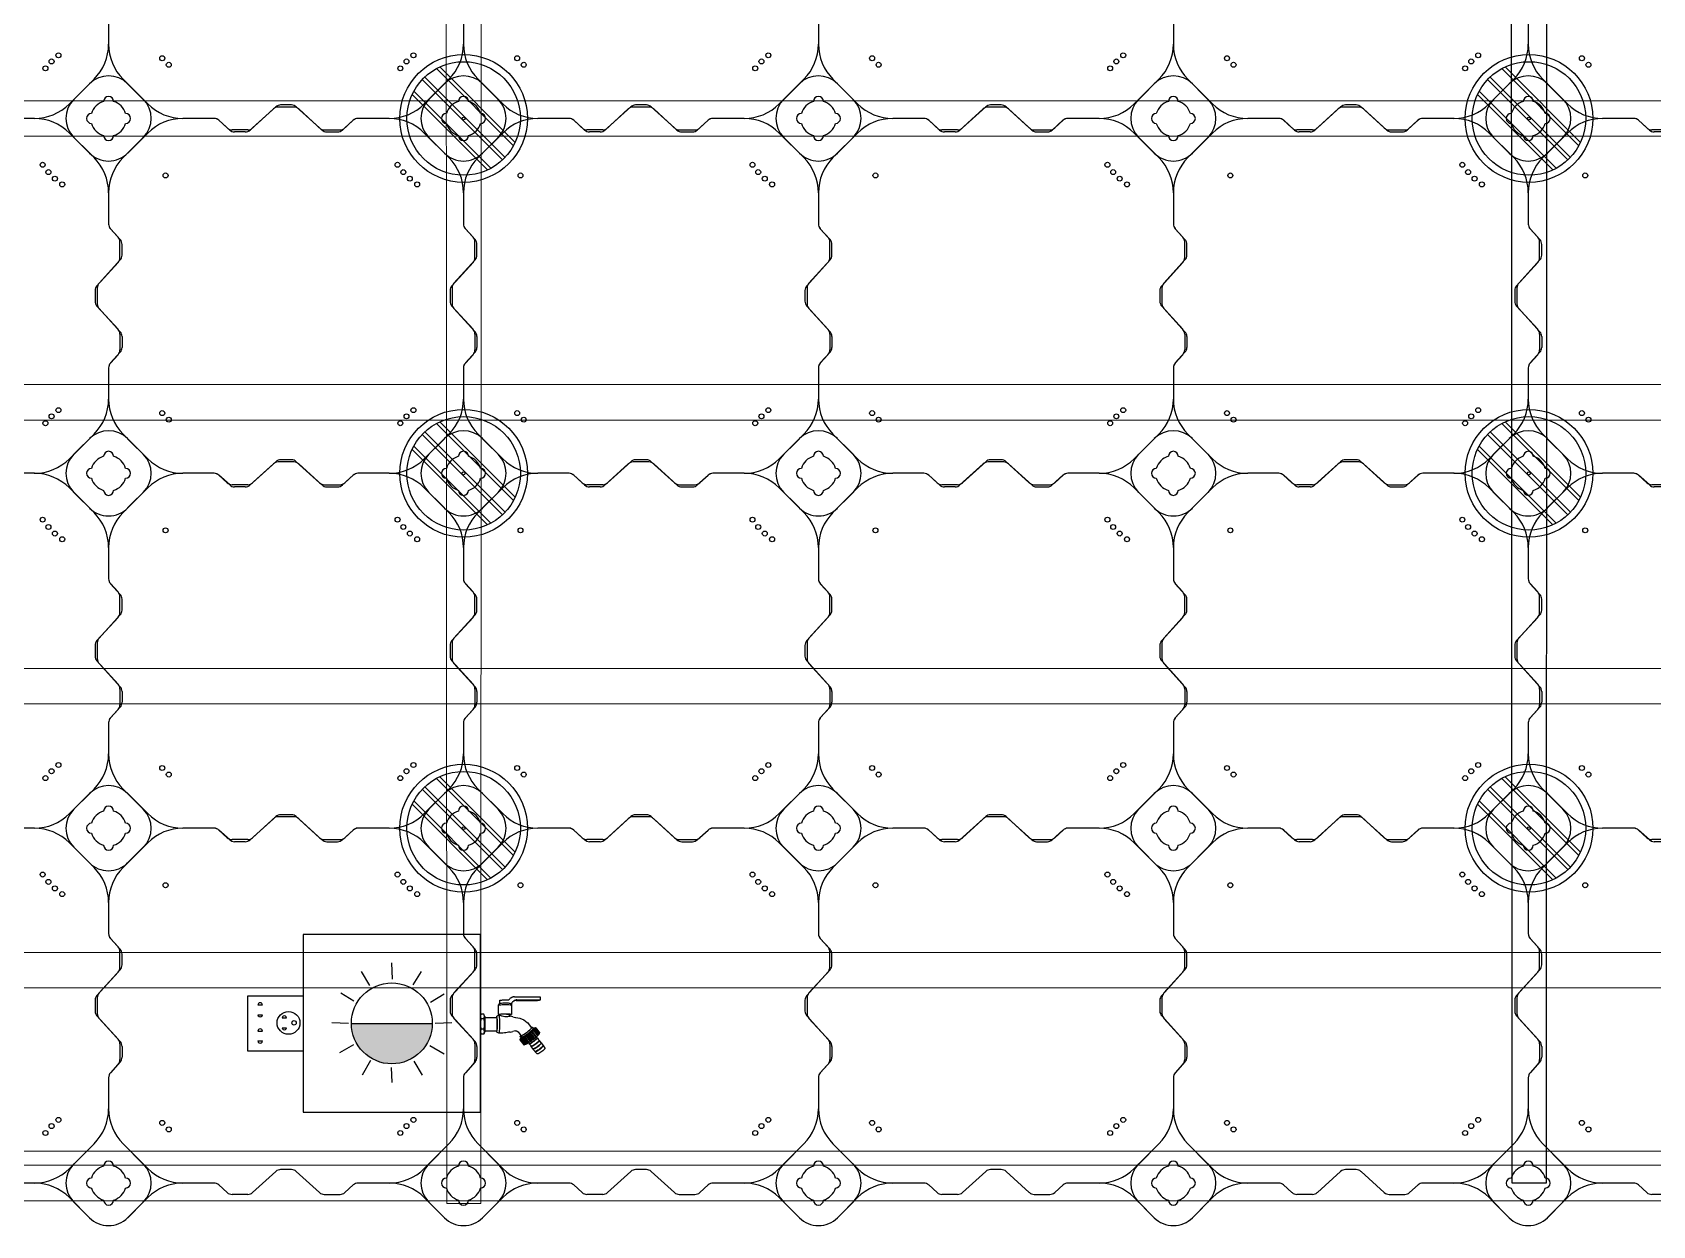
# Model space of a CAD drawing. Header units: millimetres. Extents: x -1612139 to -1282425, y 786067 to 1536390.
# Drawn here: x -1448627 to -1446344, y 979023 to 980704 of the extents above; entities that cross this region are included whole.
import ezdxf

# ---------------------------------------------------------------- set-up
doc = ezdxf.new("R2010")
doc.units = ezdxf.units.MM
doc.header["$LTSCALE"] = 1000
doc.linetypes.add('DOTE', pattern=[2.42, 2, -0.2, 0.02, -0.2])
doc.layers.get('0').update_dxf_attribs({"linetype": 'CONTINUOUS'})
for name, color, linetype in [('W-FLOAT_BOWL浮筒', 253, 'CONTINUOUS'), ('W-STEEL_FRAME钢架', 3, 'CONTINUOUS'), ('W-STEEL_KEEL钢龙骨', 5, 'CONTINUOUS'), ('W-WOOD_FLOOR木地板', 30, 'CONTINUOUS'), ('水电箱', 3, 'CONTINUOUS')]:
    doc.layers.add(name, color=color, linetype=linetype)

# ---------------------------------------------------------------- blocks, each defined once
blk = doc.blocks.new('slt')
for p, q in [((5.19, 2.99), (5.36, 3.21)), ((5.19, 2.99), (5.23, 3.01)), ((5.19, 1.74), (5.19, 2.99)), ((5.23, 3.01), (5.33, 3.02)), ((5.33, 3.02), (5.48, 3.04)), ((5.36, 3.62), (5.37, 3.63)), ((5.36, 3.21), (5.36, 3.62)), ((5.39, 3.23), (5.36, 3.21)), ((5.37, 3.63), (5.41, 3.64)), ((5.39, 3.23), (5.47, 3.24)), ((5.41, 3.64), (5.46, 3.65)), ((5.46, 3.65), (5.54, 3.65)), ((5.47, 3.24), (5.59, 3.26)), ((5.48, 3.04), (5.66, 3.05)), ((5.54, 3.65), (5.62, 3.65)), ((5.59, 3.26), (5.74, 3.27)), ((5.62, 3.65), (5.7, 3.66)), ((5.66, 3.05), (5.88, 3.06)), ((5.7, 3.66), (6.54, 3.66)), ((5.74, 3.27), (5.91, 3.27)), ((5.88, 3.06), (6.11, 3.06)), ((5.91, 3.27), (6.1, 3.28)), ((6.1, 3.28), (6.28, 3.28)), ((6.11, 3.06), (6.34, 3.06)), ((6.28, 3.28), (6.45, 3.27)), ((6.34, 3.06), (6.54, 3.05)), ((6.45, 3.27), (6.59, 3.26)), ((6.59, 3.72), (6.54, 3.66)), ((6.54, 3.66), (6.55, 3.66)), ((6.54, 3.05), (6.71, 3.04)), ((6.59, 3.72), (6.55, 3.66)), ((6.63, 3.78), (6.59, 3.72)), ((6.59, 3.26), (6.69, 3.25)), ((6.69, 3.83), (6.63, 3.78)), ((6.74, 3.88), (6.69, 3.83)), ((6.69, 3.25), (6.69, 3.25)), ((6.69, 3.25), (6.87, 3.02)), ((6.71, 3.04), (6.84, 3.03)), ((6.8, 3.92), (6.74, 3.88)), ((6.93, 4), (6.8, 3.92)), ((6.84, 3.03), (6.87, 3.02)), ((6.87, 3.02), (6.88, 3.02)), ((6.89, 3.1), (6.88, 3.04)), ((6.88, 3.04), (6.9, 3.01)), ((6.88, 3.04), (6.88, 3.02)), ((6.88, 3.02), (6.9, 3.01)), ((6.92, 3.19), (6.89, 3.1)), ((6.9, 3.01), (6.91, 2.99)), ((6.91, 2.99), (6.91, 1.74)), ((6.92, 3.19), (6.95, 3.27)), ((7, 4.02), (6.93, 4)), ((7, 3.34), (6.95, 3.27)), ((7.07, 4.04), (7, 4.02)), ((7.05, 3.41), (7, 3.34)), ((7.06, 3.42), (7.05, 3.41)), ((7.12, 3.48), (7.06, 3.42)), ((7.12, 3.47), (7.06, 3.42)), ((7.14, 4.06), (7.07, 4.04)), ((7.19, 3.53), (7.12, 3.48)), ((7.2, 3.51), (7.12, 3.47)), ((7.29, 4.07), (7.14, 4.06)), ((7.26, 3.58), (7.19, 3.53)), ((7.28, 3.55), (7.2, 3.51)), ((7.34, 3.61), (7.26, 3.58)), ((7.36, 3.58), (7.28, 3.55)), ((7.29, 4.07), (10.44, 4.08)), ((7.43, 3.64), (7.34, 3.61)), ((7.44, 3.59), (7.36, 3.58)), ((7.51, 3.66), (7.43, 3.64)), ((7.53, 3.6), (7.44, 3.59)), ((7.6, 3.66), (7.51, 3.66)), ((7.53, 3.6), (10.32, 3.6)), ((7.6, 3.66), (10.44, 3.67)), ((10.41, 3.61), (10.32, 3.6)), ((10.49, 3.61), (10.41, 3.61)), ((10.44, 4.08), (10.52, 4.08)), ((10.44, 3.67), (10.52, 3.67)), ((10.57, 3.61), (10.49, 3.61)), ((10.52, 4.08), (10.6, 4.08)), ((10.52, 3.67), (10.6, 3.66)), ((10.63, 3.62), (10.57, 3.61)), ((10.6, 4.08), (10.66, 4.07)), ((10.6, 3.66), (10.66, 3.66)), ((10.68, 3.63), (10.63, 3.62)), ((10.66, 4.07), (10.7, 4.07)), ((10.66, 3.66), (10.7, 3.65)), ((10.71, 3.64), (10.68, 3.63)), ((10.7, 4.07), (10.71, 4.06)), ((10.7, 3.65), (10.71, 3.65)), ((10.71, 4.06), (10.71, 3.65)), ((10.71, 3.65), (10.71, 3.64)), ((2.8, 1.5), (2.9, 1.8)), ((2.8, 1.48), (2.8, 1.5)), ((2.8, 1.38), (2.8, 1.48)), ((2.8, 1.33), (2.8, 1.38)), ((2.8, 1.32), (2.8, 1.33)), ((2.8, 1.32), (2.8, 1.32)), ((2.8, 1.32), (2.8, 1.31)), ((2.8, 1.29), (2.8, 1.31)), ((2.8, 1.22), (2.8, 1.29)), ((2.8, 1.22), (2.8, 1.22)), ((2.8, 1.22), (2.8, 1.19)), ((2.8, 1.19), (2.8, 1.19)), ((2.8, 1.19), (2.8, 1.19)), ((2.8, 1.19), (2.8, 1.09)), ((2.8, 1.19), (2.8, 1.19)), ((2.8, 1.08), (2.8, 1.09)), ((2.8, 1.09), (2.8, 1.09)), ((2.8, 1.01), (2.8, 1.08)), ((2.8, 0.91), (2.8, 1.01)), ((2.8, 0.9), (2.8, 0.91)), ((2.8, 0.87), (2.8, 0.9)), ((2.8, 0.75), (2.8, 0.87)), ((2.8, 0.7), (2.8, 0.75)), ((2.8, 0.69), (2.8, 0.7)), ((2.8, 0.62), (2.8, 0.69)), ((2.8, 0.47), (2.8, 0.62)), ((2.8, 0.47), (2.8, 0.47)), ((2.8, 0.47), (2.8, 0.47)), ((2.8, 0.47), (2.8, 0.25)), ((2.8, 0.25), (2.8, 0.24)), ((2.8, 0.24), (2.8, 0.2)), ((2.8, 0.2), (2.8, 0.14)), ((2.8, 0.06), (2.8, 0.14)), ((2.8, 0.03), (2.8, 0.06)), ((2.8, -0.05), (2.8, 0.03)), ((2.84, 1.49), (2.86, 1.63)), ((2.86, 1.34), (2.84, 1.49)), ((2.85, 0.48), (2.86, 0.8)), ((2.86, 0.16), (2.85, 0.48)), ((2.86, 1.63), (2.9, 1.8)), ((2.92, 1.17), (2.86, 1.34)), ((2.86, 0.8), (2.92, 1.17)), ((2.92, -0.21), (2.86, 0.16)), ((3.23, 1.8), (2.9, 1.8)), ((3.25, 1.17), (2.92, 1.17)), ((3.29, 1.63), (3.23, 1.8)), ((3.34, 1.5), (3.23, 1.8)), ((3.25, 1.17), (3.3, 1.34)), ((3.31, 0.8), (3.25, 1.17)), ((3.25, -0.21), (3.31, 0.16)), ((3.31, 1.49), (3.29, 1.63)), ((3.3, 1.34), (3.31, 1.49)), ((3.32, 0.48), (3.31, 0.8)), ((3.31, 0.16), (3.32, 0.48)), ((3.34, 1.5), (3.35, 1.48)), ((3.35, 1.48), (3.35, 1.38)), ((3.35, 1.38), (3.35, 1.33)), ((3.35, 1.33), (4.91, 1.33)), ((3.35, 1.33), (3.36, 1.22)), ((3.36, 1.22), (3.36, 1.01)), ((3.36, 1.01), (3.36, 0.75)), ((3.36, 0.75), (3.36, 0.47)), ((3.36, 0.47), (3.36, 0.2)), ((3.36, 0.2), (3.36, -0.06)), ((4.92, 1.46), (4.91, 1.34)), ((4.91, 1.34), (4.91, 1.33)), ((4.91, 1.33), (4.94, 1.33)), ((4.94, 1.5), (4.92, 1.46)), ((4.94, 1.5), (5.21, 1.68)), ((4.96, 1.48), (4.94, 1.5)), ((4.94, 1.33), (4.95, 1.31)), ((4.95, 1.31), (4.97, 1.23)), ((4.97, 1.38), (4.96, 1.48)), ((4.99, 1.22), (4.97, 1.38)), ((4.97, 1.23), (4.98, 1.09)), ((4.98, 1.09), (4.99, 0.91)), ((4.99, 0.03), (4.98, -0.15)), ((5, 1.01), (4.99, 1.22)), ((4.99, 0.91), (5, 0.7)), ((5, 0.24), (4.99, 0.03)), ((5.01, 0.75), (5, 1.01)), ((5, 0.7), (5, 0.47)), ((5, 0.47), (5, 0.24)), ((5, -0.06), (5.01, 0.2)), ((5.01, 0.47), (5.01, 0.75)), ((5.01, 0.2), (5.01, 0.47)), ((5.23, 1.75), (5.19, 1.74)), ((5.19, 1.74), (5.21, 1.73)), ((5.21, 1.73), (5.27, 1.72)), ((5.21, 1.68), (5.27, 1.67)), ((5.21, 1.68), (5.23, 1.65)), ((5.33, 1.76), (5.23, 1.75)), ((5.23, 1.65), (5.26, 1.54)), ((5.26, 1.54), (5.27, 1.35)), ((5.27, 1.72), (5.27, 1.74)), ((5.27, 1.67), (5.27, 1.72)), ((5.31, 1.66), (5.27, 1.67)), ((5.27, 1.35), (5.29, 1.1)), ((5.29, 1.1), (5.3, 0.8)), ((5.3, 0.15), (5.29, -0.15)), ((5.3, 0.8), (5.3, 0.48)), ((5.3, 0.48), (5.3, 0.15)), ((5.37, 1.64), (5.31, 1.66)), ((5.48, 1.77), (5.33, 1.76)), ((5.39, 1.63), (5.37, 1.64)), ((5.43, 1.61), (5.39, 1.63)), ((5.51, 1.57), (5.43, 1.61)), ((5.66, 1.78), (5.48, 1.77)), ((5.63, 1.53), (5.51, 1.57)), ((5.66, 1.53), (5.63, 1.53)), ((5.88, 1.78), (5.66, 1.78)), ((5.68, 1.52), (5.66, 1.53)), ((5.83, 1.46), (5.68, 1.52)), ((6.02, 1.42), (5.83, 1.46)), ((6.11, 1.78), (5.88, 1.78)), ((6.02, 1.42), (6.02, 1.42)), ((6.19, 1.41), (6.02, 1.42)), ((6.34, 1.78), (6.11, 1.78)), ((6.21, 1.41), (6.19, 1.41)), ((6.35, 1.43), (6.21, 1.41)), ((6.22, 1.77), (6.28, 1.77)), ((6.28, 1.77), (6.44, 1.77)), ((6.54, 1.78), (6.34, 1.78)), ((6.39, 1.45), (6.35, 1.43)), ((6.49, 1.46), (6.39, 1.45)), ((6.44, 1.77), (6.58, 1.77)), ((6.54, 1.48), (6.49, 1.46)), ((6.71, 1.77), (6.54, 1.78)), ((6.56, 1.49), (6.54, 1.48)), ((6.58, 1.49), (6.56, 1.49)), ((6.58, 1.77), (6.64, 1.76)), ((6.6, 1.51), (6.58, 1.49)), ((6.63, 1.51), (6.6, 1.51)), ((6.64, 1.52), (6.63, 1.51)), ((6.64, 1.73), (6.64, 1.76)), ((6.64, 1.76), (6.67, 1.76)), ((6.7, 1.74), (6.64, 1.73)), ((6.64, 1.72), (6.64, 1.73)), ((6.64, 1.72), (6.76, 1.72)), ((6.64, 1.52), (6.64, 1.72)), ((6.64, 1.52), (6.7, 1.51)), ((6.67, 1.76), (6.73, 1.75)), ((6.74, 1.74), (6.7, 1.74)), ((6.89, 1.47), (6.7, 1.51)), ((6.84, 1.76), (6.71, 1.77)), ((6.73, 1.75), (6.74, 1.74)), ((6.76, 1.72), (6.87, 1.73)), ((6.9, 1.75), (6.84, 1.76)), ((6.87, 1.73), (6.91, 1.74)), ((7.07, 1.43), (6.89, 1.47)), ((6.91, 1.74), (6.9, 1.75)), ((7.07, 1.43), (7.25, 1.38)), ((7.25, 1.38), (7.43, 1.33)), ((7.43, 1.33), (7.48, 1.33)), ((7.48, 1.33), (8, 1.26)), ((8, 1.26), (8.53, 1.04)), ((8.53, 1.04), (8.99, 0.68)), ((8.99, 0.68), (9.01, 0.67)), ((9.01, 0.67), (9.51, 0.01)), ((9.54, 0.02), (9.51, 0.01)), ((9.51, 0.01), (9.55, -0.04)), ((9.57, 0.03), (9.54, 0.02)), ((9.63, 0.04), (9.57, 0.03)), ((9.63, 0.04), (9.66, 0.04)), ((9.66, 0.04), (9.69, 0.03)), ((9.69, 0.03), (9.71, 0.02)), ((9.71, 0.02), (9.73, 0)), ((9.73, 0), (9.74, -0.02)), ((2.8, -0.05), (2.8, -0.06)), ((2.8, -0.06), (2.8, -0.09)), ((2.8, -0.15), (2.8, -0.09)), ((2.8, -0.19), (2.8, -0.15)), ((2.8, -0.21), (2.8, -0.19)), ((2.8, -0.21), (2.8, -0.28)), ((2.8, -0.28), (2.8, -0.29)), ((2.8, -0.29), (2.8, -0.38)), ((2.8, -0.45), (2.8, -0.38)), ((2.8, -0.55), (2.8, -0.45)), ((2.8, -0.58), (2.8, -0.55)), ((2.8, -0.58), (2.9, -0.88)), ((2.84, -0.55), (2.86, -0.4)), ((2.86, -0.7), (2.84, -0.55)), ((2.86, -0.4), (2.92, -0.21)), ((2.9, -0.88), (2.86, -0.7)), ((3.23, -0.88), (2.9, -0.88)), ((3.25, -0.21), (2.92, -0.21)), ((3.34, -0.58), (3.23, -0.88)), ((3.23, -0.88), (3.29, -0.7)), ((3.3, -0.4), (3.25, -0.21)), ((3.29, -0.7), (3.31, -0.55)), ((3.31, -0.55), (3.3, -0.4)), ((3.35, -0.55), (3.34, -0.58)), ((3.36, -0.28), (3.35, -0.41)), ((3.35, -0.41), (4.9, -0.41)), ((3.35, -0.41), (3.35, -0.45)), ((3.35, -0.45), (3.35, -0.55)), ((3.36, -0.06), (3.36, -0.28)), ((4.9, -0.41), (4.91, -0.43)), ((4.9, -0.41), (4.94, -0.41)), ((4.91, -0.43), (4.92, -0.54)), ((4.92, -0.54), (4.94, -0.58)), ((4.95, -0.38), (4.94, -0.41)), ((4.94, -0.58), (4.96, -0.55)), ((5.21, -0.75), (4.94, -0.58)), ((4.97, -0.29), (4.95, -0.38)), ((4.96, -0.55), (4.97, -0.45)), ((4.98, -0.15), (4.97, -0.29)), ((4.97, -0.45), (4.99, -0.28)), ((4.99, -0.28), (5, -0.06)), ((5.23, -0.72), (5.21, -0.75)), ((5.4, -0.75), (5.21, -0.75)), ((5.26, -0.6), (5.23, -0.72)), ((5.27, -0.41), (5.26, -0.6)), ((5.29, -0.15), (5.27, -0.41)), ((5.59, -0.74), (5.4, -0.75)), ((5.77, -0.72), (5.59, -0.74)), ((5.96, -0.71), (5.77, -0.72)), ((6.15, -0.68), (5.96, -0.71)), ((6.33, -0.66), (6.15, -0.68)), ((6.52, -0.62), (6.33, -0.66)), ((6.7, -0.59), (6.52, -0.62)), ((6.7, -0.59), (6.89, -0.55)), ((6.89, -0.55), (7.07, -0.51)), ((7.25, -0.46), (7.07, -0.51)), ((7.41, -0.41), (7.25, -0.46)), ((7.41, -0.41), (7.54, -0.43)), ((7.54, -0.43), (7.66, -0.48)), ((7.66, -0.48), (7.76, -0.55)), ((7.76, -0.55), (8.12, -1.03)), ((8.01, -1.54), (8, -1.55)), ((8, -1.55), (8, -1.56)), ((8, -1.56), (8, -1.56)), ((8, -1.56), (8.02, -1.59)), ((8, -1.56), (8, -1.56)), ((8, -1.56), (8.01, -1.56)), ((8.02, -1.53), (8.01, -1.54)), ((8.01, -1.56), (8.03, -1.55)), ((8.01, -1.59), (8.01, -1.6)), ((8.02, -1.59), (8.01, -1.59)), ((8.01, -1.6), (8.01, -1.6)), ((8.01, -1.6), (8.53, -2.27)), ((8.01, -1.6), (8.02, -1.6)), ((8.04, -1.52), (8.02, -1.53)), ((8.04, -1.57), (8.02, -1.58)), ((8.02, -1.58), (8.02, -1.59)), ((8.02, -1.6), (8.03, -1.6)), ((8.03, -1.55), (8.05, -1.54)), ((8.03, -1.6), (8.04, -1.59)), ((8.06, -1.5), (8.04, -1.52)), ((8.05, -1.56), (8.04, -1.57)), ((8.04, -1.59), (8.06, -1.58)), ((8.06, -1.46), (8.05, -1.47)), ((8.05, -1.47), (8.05, -1.48)), ((8.05, -1.48), (8.05, -1.48)), ((8.05, -1.48), (8.06, -1.5)), ((8.05, -1.48), (8.06, -1.48)), ((8.05, -1.54), (8.07, -1.53)), ((8.07, -1.54), (8.05, -1.56)), ((8.06, -1.13), (8.07, -1.1)), ((8.06, -1.16), (8.06, -1.13)), ((8.06, -1.16), (8.06, -1.19)), ((8.07, -1.22), (8.06, -1.19)), ((8.07, -1.45), (8.06, -1.46)), ((8.06, -1.48), (8.07, -1.47)), ((8.08, -1.49), (8.06, -1.5)), ((8.06, -1.5), (8.06, -1.5)), ((8.06, -1.58), (8.08, -1.56)), ((8.07, -1.1), (8.09, -1.08)), ((8.09, -1.25), (8.07, -1.22)), ((8.09, -1.43), (8.07, -1.45)), ((8.07, -1.47), (8.08, -1.47)), ((8.07, -1.53), (8.08, -1.52)), ((8.08, -1.53), (8.07, -1.54)), ((8.08, -1.47), (8.1, -1.45)), ((8.09, -1.48), (8.08, -1.49)), ((8.08, -1.52), (8.08, -1.53)), ((8.08, -1.56), (8.1, -1.55)), ((8.12, -1.03), (8.09, -1.08)), ((8.11, -1.27), (8.09, -1.25)), ((8.11, -1.42), (8.09, -1.43)), ((8.11, -1.45), (8.09, -1.48)), ((8.1, -1.57), (8.09, -1.58)), ((8.09, -1.58), (8.09, -1.59)), ((8.09, -1.59), (8.09, -1.59)), ((8.09, -1.59), (8.1, -1.59)), ((8.09, -1.59), (8.59, -2.24)), ((8.1, -1.45), (8.11, -1.45)), ((8.1, -1.55), (8.11, -1.54)), ((8.12, -1.56), (8.1, -1.57)), ((8.1, -1.59), (8.11, -1.58)), ((8.13, -1.28), (8.11, -1.27)), ((8.13, -1.4), (8.11, -1.42)), ((8.11, -1.54), (8.12, -1.55)), ((8.11, -1.54), (8.14, -1.54)), ((8.11, -1.58), (8.12, -1.58)), ((8.12, -1.03), (8.16, -1.08)), ((8.13, -1.54), (8.12, -1.55)), ((8.12, -1.55), (8.12, -1.56)), ((8.12, -1.58), (8.14, -1.56)), ((8.16, -1.29), (8.13, -1.28)), ((8.15, -1.39), (8.13, -1.4)), ((8.14, -1.54), (8.13, -1.54)), ((8.14, -1.56), (8.16, -1.55)), ((8.16, -1.39), (8.15, -1.39)), ((8.19, -1.29), (8.16, -1.29)), ((8.17, -1.34), (8.16, -1.35)), ((8.16, -1.35), (8.16, -1.35)), ((8.16, -1.36), (8.17, -1.35)), ((8.16, -1.35), (8.16, -1.36)), ((8.16, -1.36), (8.17, -1.37)), ((8.17, -1.37), (8.16, -1.39)), ((8.16, -1.55), (8.18, -1.54)), ((8.19, -1.32), (8.17, -1.34)), ((8.2, -1.34), (8.17, -1.37)), ((8.17, -1.35), (8.18, -1.35)), ((8.18, -1.08), (8.19, -1.07)), ((8.18, -1.35), (8.19, -1.34)), ((8.18, -1.54), (8.2, -1.52)), ((8.19, -1.07), (8.28, -1.03)), ((8.19, -1.29), (8.24, -1.28)), ((8.2, -1.31), (8.19, -1.32)), ((8.19, -1.34), (8.2, -1.34)), ((8.22, -1.3), (8.2, -1.31)), ((8.2, -1.52), (8.21, -1.51)), ((8.21, -1.51), (8.27, -1.49)), ((8.21, -1.51), (8.73, -2.19)), ((8.24, -1.28), (8.22, -1.3)), ((8.24, -1.51), (8.23, -1.52)), ((8.23, -1.52), (8.23, -1.53)), ((8.23, -1.53), (8.24, -1.53)), ((8.23, -1.53), (8.23, -1.53)), ((8.23, -1.53), (8.74, -2.19)), ((8.27, -1.28), (8.24, -1.28)), ((8.24, -1.28), (8.24, -1.28)), ((8.26, -1.5), (8.24, -1.51)), ((8.24, -1.53), (8.25, -1.52)), ((8.25, -1.52), (8.26, -1.51)), ((8.27, -1.49), (8.26, -1.5)), ((8.26, -1.51), (8.28, -1.5)), ((8.27, -1.28), (8.3, -1.26)), ((8.28, -1.03), (8.41, -0.96)), ((8.28, -1.5), (8.3, -1.49)), ((8.3, -1.26), (8.37, -1.23)), ((8.3, -1.26), (8.36, -1.34)), ((8.3, -1.49), (8.32, -1.47)), ((8.32, -1.47), (8.34, -1.46)), ((8.34, -1.46), (8.36, -1.44)), ((8.42, -1.33), (8.36, -1.34)), ((8.36, -1.44), (8.37, -1.44)), ((8.37, -1.23), (8.52, -1.15)), ((8.37, -1.44), (8.44, -1.4)), ((8.37, -1.44), (8.89, -2.12)), ((8.41, -0.96), (8.57, -0.86)), ((8.52, -1.28), (8.42, -1.33)), ((8.44, -1.4), (8.43, -1.41)), ((8.43, -1.41), (8.43, -1.42)), ((8.43, -1.42), (8.44, -1.41)), ((8.43, -1.42), (8.43, -1.42)), ((8.43, -1.42), (8.43, -1.42)), ((8.43, -1.42), (8.94, -2.09)), ((8.45, -1.39), (8.44, -1.4)), ((8.44, -1.41), (8.46, -1.4)), ((8.46, -1.4), (8.48, -1.39)), ((8.48, -1.39), (8.5, -1.38)), ((8.5, -1.38), (8.52, -1.36)), ((8.52, -1.15), (8.69, -1.04)), ((8.66, -1.2), (8.52, -1.28)), ((8.52, -1.36), (8.54, -1.35)), ((8.54, -1.35), (8.56, -1.33)), ((8.56, -1.33), (8.57, -1.32)), ((8.57, -0.86), (8.76, -0.73)), ((8.57, -1.31), (8.66, -1.26)), ((8.57, -1.31), (9.1, -2)), ((8.57, -1.32), (8.57, -1.31)), ((8.83, -1.09), (8.66, -1.2)), ((8.67, -1.25), (8.66, -1.26)), ((8.66, -1.26), (8.66, -1.27)), ((8.66, -1.27), (8.67, -1.27)), ((8.66, -1.27), (8.66, -1.27)), ((8.66, -1.27), (9.19, -1.95)), ((8.67, -1.27), (8.68, -1.26)), ((8.68, -1.26), (8.7, -1.25)), ((8.7, -1.03), (8.69, -1.04)), ((8.7, -1.03), (8.9, -0.9)), ((8.7, -1.25), (8.72, -1.24)), ((8.72, -1.24), (8.74, -1.23)), ((8.74, -1.23), (8.76, -1.21)), ((8.76, -0.73), (8.96, -0.58)), ((8.76, -1.21), (8.78, -1.2)), ((8.78, -1.2), (8.79, -1.18)), ((8.79, -1.18), (8.81, -1.17)), ((8.81, -1.17), (8.82, -1.16)), ((8.82, -1.16), (8.92, -1.09)), ((8.82, -1.16), (8.82, -1.16)), ((8.82, -1.16), (9.35, -1.85)), ((9.01, -0.97), (8.83, -1.09)), ((8.85, -2.16), (8.87, -2.14)), ((8.87, -2.14), (8.88, -2.13)), ((8.88, -2.13), (8.89, -2.12)), ((8.89, -2.12), (8.94, -2.09)), ((8.9, -0.9), (9.1, -0.76)), ((8.92, -1.08), (8.92, -1.09)), ((8.92, -1.09), (8.93, -1.09)), ((8.92, -1.09), (8.92, -1.09)), ((8.92, -1.09), (9.45, -1.78)), ((8.93, -1.09), (8.94, -1.08)), ((8.94, -1.08), (8.96, -1.08)), ((8.94, -2.09), (8.95, -2.11)), ((8.95, -2.11), (8.96, -2.11)), ((8.96, -0.58), (9.15, -0.43)), ((8.96, -1.08), (8.98, -1.06)), ((8.96, -2.11), (8.97, -2.1)), ((8.97, -2.1), (8.99, -2.09)), ((8.98, -1.06), (9, -1.05)), ((8.99, -2.09), (9.01, -2.08)), ((9, -1.05), (9.02, -1.03)), ((9.2, -0.83), (9.01, -0.97)), ((9.01, -2.08), (9.03, -2.07)), ((9.02, -1.03), (9.04, -1.02)), ((9.03, -2.07), (9.05, -2.05)), ((9.04, -1.02), (9.05, -1)), ((9.05, -1), (9.07, -0.99)), ((9.05, -2.05), (9.07, -2.04)), ((9.07, -0.99), (9.08, -0.98)), ((9.07, -2.04), (9.09, -2.02)), ((9.08, -0.97), (9.19, -0.9)), ((9.08, -0.98), (9.08, -0.97)), ((9.08, -0.97), (9.61, -1.67)), ((9.09, -2.02), (9.1, -2.01)), ((9.1, -0.76), (9.29, -0.61)), ((9.1, -2), (9.12, -1.99)), ((9.1, -2.01), (9.1, -2)), ((9.12, -1.99), (9.19, -1.95)), ((9.23, -2.1), (9.12, -1.99)), ((9.15, -0.43), (9.32, -0.29)), ((9.19, -0.9), (9.19, -0.89)), ((9.19, -0.89), (9.21, -0.89)), ((9.19, -0.9), (9.72, -1.59)), ((9.19, -1.95), (9.19, -1.96)), ((9.19, -1.96), (9.2, -1.96)), ((9.31, -0.74), (9.2, -0.83)), ((9.2, -1.96), (9.21, -1.95)), ((9.21, -0.89), (9.22, -0.88)), ((9.21, -1.95), (9.23, -1.95)), ((9.23, -2.1), (9.21, -2.13)), ((9.21, -2.13), (9.22, -2.16)), ((9.22, -0.88), (9.24, -0.87)), ((9.23, -1.95), (9.25, -1.93)), ((9.26, -2.13), (9.23, -2.1)), ((9.24, -0.87), (9.26, -0.85)), ((9.25, -1.93), (9.27, -1.92)), ((9.26, -0.85), (9.28, -0.84)), ((9.3, -2.13), (9.26, -2.13)), ((9.26, -2.16), (9.34, -2.13)), ((9.27, -1.92), (9.29, -1.91)), ((9.28, -0.84), (9.3, -0.82)), ((9.29, -0.61), (9.3, -0.6)), ((9.29, -1.91), (9.31, -1.89)), ((9.3, -0.6), (9.47, -0.45)), ((9.3, -0.82), (9.32, -0.81)), ((9.37, -2.1), (9.3, -2.13)), ((9.38, -0.69), (9.31, -0.74)), ((9.31, -1.89), (9.32, -1.87)), ((9.32, -0.29), (9.44, -0.18)), ((9.32, -0.81), (9.33, -0.79)), ((9.32, -1.87), (9.34, -1.86)), ((9.33, -0.79), (9.34, -0.78)), ((9.34, -0.77), (9.44, -0.7)), ((9.34, -0.77), (9.34, -0.78)), ((9.34, -0.78), (9.34, -0.77)), ((9.34, -0.78), (9.34, -0.78)), ((9.34, -0.78), (9.87, -1.47)), ((9.34, -1.86), (9.35, -1.85)), ((9.34, -2.13), (9.45, -2.07)), ((9.35, -1.85), (9.45, -1.78)), ((9.35, -1.85), (9.35, -1.85)), ((9.47, -2.05), (9.37, -2.1)), ((9.53, -0.56), (9.38, -0.69)), ((9.44, -0.18), (9.53, -0.09)), ((9.44, -0.7), (9.45, -0.69)), ((9.44, -0.7), (9.44, -0.7)), ((9.97, -1.39), (9.44, -0.7)), ((9.45, -0.69), (9.47, -0.68)), ((9.45, -1.78), (9.46, -1.78)), ((9.45, -1.78), (9.45, -1.78)), ((9.45, -2.07), (9.58, -1.99)), ((9.46, -1.78), (9.47, -1.78)), ((9.47, -0.45), (9.61, -0.33)), ((9.47, -0.68), (9.49, -0.67)), ((9.47, -1.78), (9.49, -1.77)), ((9.6, -1.98), (9.47, -2.05)), ((9.49, -0.67), (9.51, -0.65)), ((9.49, -1.77), (9.51, -1.76)), ((9.51, -0.65), (9.53, -0.64)), ((9.51, -1.76), (9.53, -1.74)), ((9.53, -0.09), (9.55, -0.05)), ((9.65, -0.44), (9.53, -0.56)), ((9.53, -0.64), (9.55, -0.62)), ((9.53, -1.74), (9.55, -1.73)), ((9.55, -0.05), (9.56, -0.04)), ((9.55, -0.62), (9.57, -0.61)), ((9.55, -1.73), (9.57, -1.71)), ((9.56, -0.04), (9.57, -0.03)), ((9.57, -0.61), (9.58, -0.6)), ((9.57, -1.71), (9.59, -1.7)), ((9.58, -0.58), (9.66, -0.51)), ((9.59, -0.58), (9.58, -0.58)), ((9.58, -0.58), (9.58, -0.58)), ((9.58, -0.6), (9.59, -0.59)), ((9.58, -1.99), (9.73, -1.9)), ((9.59, -0.58), (9.59, -0.58)), ((9.59, -0.59), (9.59, -0.58)), ((9.59, -0.58), (10.12, -1.26)), ((9.59, -1.7), (9.6, -1.68)), ((9.6, -1.68), (9.61, -1.67)), ((9.73, -1.89), (9.6, -1.98)), ((9.61, -0.33), (9.7, -0.23)), ((9.61, -1.67), (9.72, -1.59)), ((9.61, -1.67), (9.61, -1.67)), ((9.72, -0.36), (9.65, -0.44)), ((9.66, -0.51), (9.67, -0.5)), ((10.19, -1.2), (9.66, -0.51)), ((9.67, -0.5), (9.69, -0.5)), ((9.69, -0.5), (9.7, -0.48)), ((9.7, -0.23), (9.73, -0.18)), ((9.7, -0.23), (9.75, -0.3)), ((9.7, -0.23), (9.7, -0.23)), ((9.7, -0.48), (9.73, -0.47)), ((9.75, -0.3), (9.72, -0.36)), ((9.72, -1.59), (9.73, -1.59)), ((9.73, -0.18), (9.76, -0.14)), ((9.74, -0.17), (9.73, -0.18)), ((9.73, -0.47), (9.75, -0.45)), ((9.73, -1.59), (9.74, -1.58)), ((9.73, -1.9), (9.88, -1.79)), ((9.87, -1.79), (9.73, -1.89)), ((9.76, -0.05), (9.74, -0.02)), ((9.76, -0.15), (9.74, -0.17)), ((9.74, -1.58), (9.75, -1.57)), ((9.75, -0.45), (9.77, -0.44)), ((9.75, -1.57), (9.77, -1.56)), ((9.76, -0.08), (9.76, -0.05)), ((9.76, -0.11), (9.76, -0.08)), ((9.76, -0.14), (9.76, -0.11)), ((9.78, -0.14), (9.76, -0.15)), ((9.77, -0.44), (9.78, -0.42)), ((9.77, -1.56), (9.79, -1.55)), ((9.8, -0.13), (9.78, -0.14)), ((9.79, -0.4), (9.78, -0.4)), ((9.78, -0.42), (9.8, -0.41)), ((9.79, -0.4), (9.84, -0.34)), ((9.8, -0.39), (9.79, -0.4)), ((9.79, -1.55), (9.82, -1.53)), ((9.81, -0.12), (9.8, -0.13)), ((9.85, -0.13), (9.8, -0.15)), ((9.8, -0.15), (9.81, -0.14)), ((9.8, -0.4), (9.81, -0.39)), ((9.81, -0.39), (9.8, -0.39)), ((9.8, -0.41), (9.8, -0.4)), ((9.83, -0.11), (9.81, -0.12)), ((9.81, -0.14), (9.82, -0.13)), ((9.81, -0.39), (9.81, -0.39)), ((9.81, -0.39), (10.33, -1.07)), ((9.82, -0.13), (9.83, -0.12)), ((9.82, -1.53), (9.84, -1.52)), ((9.83, -0.11), (9.83, -0.11)), ((9.83, -0.12), (9.84, -0.11)), ((9.84, -0.11), (9.83, -0.11)), ((9.84, -0.11), (9.85, -0.13)), ((10.37, -1.03), (9.84, -0.34)), ((9.84, -0.34), (9.85, -0.34)), ((9.84, -1.52), (9.85, -1.5)), ((9.86, -0.12), (9.85, -0.13)), ((9.85, -0.34), (9.87, -0.32)), ((9.85, -1.5), (9.87, -1.49)), ((9.87, -0.11), (9.86, -0.12)), ((9.89, -0.1), (9.87, -0.11)), ((9.87, -0.32), (9.89, -0.31)), ((9.87, -1.47), (9.97, -1.39)), ((9.87, -1.48), (9.88, -1.47)), ((9.87, -1.47), (9.88, -1.47)), ((9.87, -1.49), (9.87, -1.48)), ((10, -1.68), (9.87, -1.79)), ((9.88, -1.79), (10.02, -1.68)), ((9.91, -0.08), (9.89, -0.1)), ((9.89, -0.31), (9.91, -0.29)), ((9.93, -0.07), (9.91, -0.08)), ((9.91, -0.29), (9.93, -0.28)), ((9.92, -0.26), (9.97, -0.21)), ((9.93, -0.25), (9.92, -0.26)), ((9.95, -0.06), (9.93, -0.07)), ((9.95, -0.24), (9.93, -0.25)), ((9.93, -0.28), (9.95, -0.26)), ((9.94, -0.09), (9.95, -0.08)), ((9.98, -0.08), (9.94, -0.09)), ((9.97, -0.05), (9.95, -0.06)), ((9.95, -0.08), (9.96, -0.07)), ((9.96, -0.24), (9.95, -0.24)), ((9.95, -0.26), (9.96, -0.25)), ((9.96, -0.07), (9.98, -0.06)), ((9.97, -0.23), (9.96, -0.24)), ((9.96, -0.25), (9.97, -0.24)), ((9.98, -0.04), (9.97, -0.05)), ((9.97, -0.21), (9.98, -0.2)), ((10.49, -0.89), (9.97, -0.21)), ((9.97, -0.24), (9.97, -0.23)), ((9.97, -0.24), (9.97, -0.24)), ((9.97, -0.24), (10.48, -0.9)), ((9.97, -1.39), (9.99, -1.38)), ((9.97, -1.39), (9.97, -1.39)), ((9.98, -0.05), (9.99, -0.04)), ((9.99, -0.04), (9.98, -0.04)), ((9.98, -0.06), (9.98, -0.05)), ((9.99, -0.07), (9.98, -0.08)), ((9.98, -0.2), (10, -0.19)), ((9.99, -0.04), (10, -0.06)), ((9.99, -0.04), (9.99, -0.04)), ((10, -0.06), (9.99, -0.07)), ((9.99, -1.38), (10, -1.38)), ((9.99, -2.24), (10.14, -2.13)), ((10.13, -2.13), (9.99, -2.23)), ((10.01, -0.06), (10, -0.06)), ((10, -0.19), (10.02, -0.17)), ((10, -1.38), (10.02, -1.36)), ((10.11, -1.59), (10, -1.68)), ((10.03, -0.04), (10.01, -0.06)), ((10.01, -0.08), (10.02, -0.07)), ((10.03, -0.09), (10.01, -0.08)), ((10.01, -0.15), (10.02, -0.12)), ((10.02, -0.14), (10.01, -0.15)), ((10.02, -0.07), (10.04, -0.06)), ((10.02, -0.12), (10.03, -0.11)), ((10.03, -0.13), (10.02, -0.12)), ((10.03, -0.13), (10.02, -0.14)), ((10.02, -0.17), (10.04, -0.16)), ((10.02, -1.36), (10.04, -1.35)), ((10.02, -1.68), (10.14, -1.57)), ((10.04, -0.03), (10.03, -0.04)), ((10.04, -0.08), (10.03, -0.09)), ((10.03, -0.11), (10.05, -0.1)), ((10.04, -0.13), (10.03, -0.13)), ((10.06, -0.02), (10.04, -0.03)), ((10.04, -0.06), (10.06, -0.04)), ((10.06, -0.07), (10.04, -0.08)), ((10.05, -0.12), (10.04, -0.13)), ((10.04, -0.16), (10.05, -0.14)), ((10.04, -1.35), (10.06, -1.33)), ((10.05, -0.1), (10.07, -0.08)), ((10.07, -0.12), (10.05, -0.12)), ((10.05, -0.14), (10.07, -0.13)), ((10.07, -0.02), (10.06, -0.02)), ((10.06, -0.04), (10.07, -0.03)), ((10.08, -0.06), (10.06, -0.07)), ((10.06, -1.33), (10.08, -1.32)), ((10.08, -0.01), (10.07, -0.02)), ((10.07, -0.03), (10.08, -0.02)), ((10.07, -0.08), (10.09, -0.07)), ((10.08, -0.12), (10.07, -0.11)), ((10.07, -0.11), (10.07, -0.12)), ((10.07, -0.13), (10.07, -0.12)), ((10.07, -0.12), (10.08, -0.12)), ((10.08, -0.02), (10.08, -0.01)), ((10.08, -0.02), (10.1, -0.04)), ((10.08, -0.02), (10.08, -0.02)), ((10.09, -0.05), (10.08, -0.06)), ((10.08, -0.12), (10.58, -0.77)), ((10.08, -1.32), (10.1, -1.3)), ((10.1, -0.04), (10.09, -0.05)), ((10.09, -0.07), (10.1, -0.06)), ((10.11, -0.04), (10.1, -0.04)), ((10.1, -0.06), (10.11, -0.05)), ((10.1, -1.3), (10.11, -1.29)), ((10.11, -0.04), (10.63, -0.72)), ((10.11, -0.04), (10.11, -0.04)), ((10.11, -0.05), (10.11, -0.04)), ((10.11, -1.29), (10.12, -1.28)), ((10.2, -1.5), (10.11, -1.59)), ((10.12, -1.26), (10.18, -1.21)), ((10.12, -1.26), (10.13, -1.27)), ((10.12, -1.28), (10.13, -1.27)), ((10.26, -2.03), (10.13, -2.13)), ((10.14, -1.57), (10.23, -1.48)), ((10.14, -2.13), (10.28, -2.02)), ((10.18, -1.21), (10.19, -1.2)), ((10.18, -1.21), (10.26, -1.33)), ((10.19, -1.2), (10.2, -1.2)), ((10.2, -1.2), (10.22, -1.19)), ((10.26, -1.43), (10.2, -1.5)), ((10.22, -1.19), (10.24, -1.18)), ((10.23, -1.48), (10.3, -1.4)), ((10.24, -1.18), (10.26, -1.16)), ((10.26, -1.16), (10.28, -1.15)), ((10.31, -1.33), (10.26, -1.33)), ((10.26, -1.33), (10.26, -1.33)), ((10.26, -1.33), (10.28, -1.38)), ((10.28, -1.38), (10.26, -1.43)), ((10.37, -1.93), (10.26, -2.03)), ((10.28, -1.15), (10.3, -1.13)), ((10.28, -2.02), (10.4, -1.92)), ((10.3, -1.13), (10.31, -1.12)), ((10.3, -1.4), (10.32, -1.35)), ((10.31, -1.12), (10.33, -1.1)), ((10.32, -1.35), (10.31, -1.33)), ((10.32, -1.35), (10.51, -1.67)), ((10.33, -1.07), (10.37, -1.03)), ((10.33, -1.07), (10.34, -1.09)), ((10.33, -1.1), (10.34, -1.09)), ((10.34, -1.09), (10.34, -1.09)), ((10.37, -1.03), (10.38, -1.02)), ((10.46, -1.84), (10.37, -1.93)), ((10.38, -1.02), (10.4, -1.01)), ((10.4, -1.01), (10.42, -1)), ((10.4, -1.92), (10.5, -1.82)), ((10.42, -1), (10.44, -0.98)), ((10.44, -0.98), (10.46, -0.97)), ((10.46, -0.97), (10.48, -0.95)), ((10.52, -1.77), (10.46, -1.84)), ((10.48, -0.9), (10.49, -0.89)), ((10.48, -0.9), (10.5, -0.92)), ((10.48, -0.95), (10.49, -0.94)), ((10.49, -0.89), (10.5, -0.89)), ((10.49, -0.94), (10.5, -0.93)), ((10.5, -0.89), (10.52, -0.87)), ((10.5, -0.93), (10.5, -0.92)), ((10.5, -1.82), (10.56, -1.75)), ((10.52, -1.67), (10.51, -1.67)), ((10.51, -1.67), (10.54, -1.72)), ((10.52, -0.87), (10.54, -0.86)), ((10.57, -1.67), (10.52, -1.67)), ((10.54, -1.72), (10.52, -1.77)), ((10.54, -0.86), (10.56, -0.84)), ((10.56, -0.84), (10.58, -0.83)), ((10.56, -1.75), (10.58, -1.69)), ((10.58, -1.69), (10.57, -1.67)), ((10.58, -0.77), (10.59, -0.76)), ((10.58, -0.77), (10.6, -0.8)), ((10.58, -0.83), (10.59, -0.82)), ((10.58, -1.69), (10.77, -2.01)), ((10.59, -0.76), (10.61, -0.75)), ((10.59, -0.82), (10.6, -0.81)), ((10.6, -0.81), (10.6, -0.8)), ((10.61, -0.75), (10.62, -0.73)), ((10.62, -0.73), (10.63, -0.72)), ((10.63, -0.72), (10.63, -0.72)), ((10.78, -2.11), (10.72, -2.18)), ((10.76, -2.16), (10.82, -2.09)), ((10.83, -2), (10.77, -2)), ((10.77, -2), (10.77, -2.01)), ((10.77, -2.01), (10.8, -2.06)), ((10.8, -2.06), (10.78, -2.11)), ((10.82, -2.09), (10.84, -2.03)), ((10.84, -2.03), (10.83, -2)), ((10.84, -2.03), (11.03, -2.34)), ((8.53, -2.27), (8.54, -2.27)), ((8.53, -2.27), (8.53, -2.27)), ((8.54, -2.27), (8.56, -2.26)), ((8.56, -2.26), (8.58, -2.25)), ((8.58, -2.25), (8.59, -2.24)), ((8.59, -2.24), (8.61, -2.27)), ((8.61, -2.27), (8.62, -2.27)), ((8.62, -2.27), (8.63, -2.26)), ((8.63, -2.26), (8.64, -2.25)), ((8.64, -2.25), (8.66, -2.24)), ((8.66, -2.24), (8.68, -2.23)), ((8.68, -2.23), (8.7, -2.21)), ((8.7, -2.21), (8.72, -2.2)), ((8.72, -2.2), (8.73, -2.19)), ((8.73, -2.19), (8.74, -2.19)), ((8.74, -2.19), (8.75, -2.21)), ((8.75, -2.21), (8.76, -2.21)), ((8.76, -2.21), (8.77, -2.21)), ((8.77, -2.21), (8.79, -2.2)), ((8.79, -2.2), (8.81, -2.19)), ((8.81, -2.19), (8.83, -2.17)), ((8.83, -2.17), (8.85, -2.16)), ((9.22, -2.16), (9.26, -2.16)), ((9.48, -2.43), (9.22, -2.16)), ((9.48, -2.43), (9.47, -2.47)), ((9.47, -2.47), (9.48, -2.49)), ((9.52, -2.46), (9.48, -2.43)), ((9.48, -2.49), (9.52, -2.5)), ((9.74, -2.77), (9.48, -2.49)), ((9.56, -2.46), (9.52, -2.46)), ((9.52, -2.5), (9.6, -2.47)), ((9.63, -2.44), (9.56, -2.46)), ((9.6, -2.47), (9.71, -2.41)), ((9.74, -2.39), (9.63, -2.44)), ((9.71, -2.41), (9.85, -2.34)), ((9.74, -2.77), (9.72, -2.8)), ((9.72, -2.8), (9.73, -2.83)), ((9.73, -2.83), (9.78, -2.83)), ((10, -3.1), (9.73, -2.83)), ((9.86, -2.32), (9.74, -2.39)), ((9.77, -2.8), (9.74, -2.77)), ((9.82, -2.8), (9.77, -2.8)), ((9.78, -2.83), (9.86, -2.81)), ((9.89, -2.78), (9.82, -2.8)), ((9.85, -2.34), (9.99, -2.24)), ((9.99, -2.23), (9.86, -2.32)), ((9.86, -2.81), (9.98, -2.76)), ((10, -2.73), (9.89, -2.78)), ((9.98, -2.76), (10.11, -2.68)), ((10, -3.1), (9.98, -3.13)), ((9.98, -3.13), (9.99, -3.17)), ((10.29, -3.48), (9.99, -3.17)), ((9.99, -3.17), (10.04, -3.17)), ((10.12, -2.66), (10, -2.73)), ((10.03, -3.14), (10, -3.1)), ((10.08, -3.14), (10.03, -3.14)), ((10.04, -3.17), (10.13, -3.15)), ((10.16, -3.12), (10.08, -3.14)), ((10.11, -2.68), (10.26, -2.59)), ((10.26, -2.57), (10.12, -2.66)), ((10.13, -3.15), (10.24, -3.1)), ((10.26, -3.07), (10.16, -3.12)), ((10.24, -3.1), (10.37, -3.02)), ((10.39, -2.47), (10.26, -2.57)), ((10.26, -2.59), (10.4, -2.48)), ((10.38, -3), (10.26, -3.07)), ((10.34, -3.48), (10.29, -3.48)), ((10.42, -3.46), (10.34, -3.48)), ((10.37, -3.02), (10.52, -2.93)), ((10.52, -2.92), (10.38, -3)), ((10.52, -2.37), (10.39, -2.47)), ((10.4, -2.48), (10.54, -2.37)), ((10.52, -3.41), (10.42, -3.46)), ((10.64, -2.27), (10.52, -2.37)), ((10.66, -2.82), (10.52, -2.92)), ((10.52, -2.93), (10.67, -2.82)), ((10.65, -3.35), (10.52, -3.41)), ((10.54, -2.37), (10.66, -2.26)), ((10.72, -2.18), (10.64, -2.27)), ((10.78, -3.26), (10.65, -3.35)), ((10.66, -2.26), (10.76, -2.16)), ((10.79, -2.71), (10.66, -2.82)), ((10.67, -2.82), (10.81, -2.71)), ((10.92, -3.16), (10.78, -3.26)), ((10.9, -2.61), (10.79, -2.71)), ((10.81, -2.71), (10.93, -2.6)), ((10.99, -2.52), (10.9, -2.61)), ((11.05, -3.06), (10.92, -3.16)), ((10.93, -2.6), (11.02, -2.51)), ((11.04, -2.45), (10.99, -2.52)), ((11.02, -2.51), (11.08, -2.43)), ((11.03, -2.34), (11.03, -2.34)), ((11.09, -2.34), (11.03, -2.34)), ((11.03, -2.34), (11.06, -2.4)), ((11.06, -2.4), (11.04, -2.45)), ((11.16, -2.96), (11.05, -3.06)), ((11.08, -2.43), (11.1, -2.37)), ((11.1, -2.37), (11.09, -2.34)), ((11.1, -2.37), (11.31, -2.71)), ((11.25, -2.87), (11.16, -2.96)), ((11.3, -2.79), (11.25, -2.87)), ((11.32, -2.74), (11.3, -2.79)), ((11.31, -2.71), (11.32, -2.74))]:
    blk.add_line(p, q)
blk = doc.blocks.new('shuidianxiang')
at = {"layer": '水电箱'}
h = blk.add_hatch(color=3, dxfattribs=at)
edge = h.paths.add_edge_path()
edge.add_ellipse((-1451861.7, 1138810.6), major_axis=(40.3, 40.3), ratio=1, start_angle=495, end_angle=675)
edge.add_line((-1451804.7, 1138810.6), (-1451918.7, 1138810.6))
at = {"layer": '水电箱', "color": 0}
for p, q in [((-1451892.8, 1138863.9), (-1451904.5, 1138883.5)), ((-1451860.7, 1138872.9), (-1451861.7, 1138896.1)), ((-1451831.5, 1138865.1), (-1451820.1, 1138883.5)), ((-1451915, 1138841.8), (-1451933.5, 1138853.2)), ((-1451807.4, 1138840.7), (-1451787.9, 1138852.4)), ((-1451922.9, 1138810.5), (-1451946.1, 1138811.6)), ((-1451800.5, 1138810.8), (-1451777.2, 1138811.7)), ((-1451915.9, 1138780.6), (-1451935.5, 1138768.9)), ((-1451808.3, 1138779.5), (-1451787.8, 1138767.9)), ((-1451891.7, 1138758.3), (-1451903.3, 1138737.7)), ((-1451862.6, 1138748.4), (-1451861.6, 1138727.3)), ((-1451830.5, 1138757.4), (-1451818.8, 1138737.8))]:
    blk.add_line(p, q, dxfattribs=at)
at = {"layer": '水电箱'}
for p, q in [((-1452064.7, 1138849.6), (-1451986.7, 1138849.6)), ((-1452064.7, 1138771.6), (-1452064.7, 1138849.6)), ((-1451986.7, 1138849.6), (-1451986.7, 1138771.6)), ((-1451918.7, 1138810.6), (-1451804.7, 1138810.6)), ((-1451986.7, 1138771.6), (-1452064.7, 1138771.6))]:
    blk.add_line(p, q, dxfattribs=at)
at = {"layer": '水电箱', "color": 5}
for p, q in [((-1452050.3, 1138836.5), (-1452044.1, 1138836.5)), ((-1452050.3, 1138822.8), (-1452044.1, 1138822.8)), ((-1452016.2, 1138818.2), (-1452010, 1138818.2)), ((-1452050.3, 1138799.6), (-1452044.1, 1138799.6)), ((-1452016.2, 1138804.5), (-1452010, 1138804.5)), ((-1452050.3, 1138785.9), (-1452044.1, 1138785.9))]:
    blk.add_line(p, q, dxfattribs=at)
at = {"layer": '水电箱'}
blk.add_lwpolyline([(-1451986.7, 1138685.6), (-1451736.7, 1138685.6), (-1451736.7, 1138935.6), (-1451986.7, 1138935.6)], close=True, dxfattribs=at)
at = {"layer": '水电箱', "color": 0}
blk.add_ellipse((-1451861.7, 1138810.6), major_axis=(40.3, 40.3), ratio=1, start_param=5.497787, end_param=11.780972, dxfattribs=at)
at = {"layer": '水电箱', "color": 5}
for centre, major_axis, start_param, end_param in [((-1452047.2, 1138836.5), (-2.21, 2.21), 3.926991, 7.068583), ((-1452047.2, 1138822.8), (2.21, 2.21), 2.356194, 5.497787), ((-1452007.2, 1138811.3), (-11.4, 11.4), 3.926991, 10.210176), ((-1452013.1, 1138818.2), (2.21, 2.21), 5.497787, 8.63938), ((-1451999.4, 1138811.3), (2.21, 2.21), 5.497787, 11.780972), ((-1452047.2, 1138799.6), (-2.21, 2.21), 3.926991, 7.068583), ((-1452013.1, 1138804.5), (-2.21, 2.21), 0.785398, 3.926991), ((-1452047.2, 1138785.9), (2.21, 2.21), 2.356194, 5.497787)]:
    blk.add_ellipse(centre, major_axis=major_axis, ratio=1, start_param=start_param, end_param=end_param, dxfattribs=at)
at = {"layer": '水电箱', "xscale": 10.64291123439822, "yscale": 10.64291123439822, "zscale": 5.321455617199108}
blk.add_blockref('slt', (-1451766.5, 1138804.6, 2.7), dxfattribs=at)
blk = doc.blocks.new('$MT$00000008')
at = {"layer": 'W-FLOAT_BOWL浮筒'}
for p, q in [((-298.8, 276.9, 0), (-276.9, 298.8, 0)), ((-223.2, 298.8, 0), (-194.8, 270.5, 0)), ((223.2, 298.8, 0), (194.8, 270.5, 0)), ((276.9, 298.8, 0), (298.8, 276.9, 0)), ((-50.6, 233.6, 0), (-17.9, 263.4, 0)), ((11.1, 266, 0), (-11.1, 266, 0)), ((50.6, 233.6, 0), (17.9, 263.4, 0)), ((-194.8, 229.5, 0), (-229.5, 194.8, 0)), ((-101.3, 250, 0), (-145.3, 250, 0)), ((-79.4, 233.6, 0), (-94.5, 247.4, 0)), ((-57.4, 231, 0), (-72.6, 231, 0)), ((57.4, 231, 0), (72.6, 231, 0)), ((79.4, 233.6, 0), (94.5, 247.4, 0)), ((145.4, 250, 0), (101.3, 250, 0)), ((194.8, 229.5, 0), (229.5, 194.8, 0)), ((-298.8, 223.2, 0), (-270.5, 194.8, 0)), ((298.8, 223.2, 0), (270.5, 194.8, 0)), ((-250, 145.3, 0), (-250, 101.3, 0)), ((250, 145.3, 0), (250, 101.5, 0)), ((-233.6, 79.4, 0), (-247.4, 94.5, 0)), ((263.4, 82.9, 0), (252.6, 94.7, 0)), ((-231, 57.4, 0), (-231, 72.6, 0)), ((266, 53.9, 0), (266, 76.1, 0)), ((-233.6, 50.6, 0), (-263.4, 17.9, 0)), ((263.4, 47.1, 0), (233.6, 14.4, 0)), ((-266, 11.1, 0), (-266, -11.1, 0)), ((231, 7.6, 0), (231, -7.6, 0)), ((-233.6, -50.6, 0), (-263.4, -17.9, 0)), ((263.4, -47.1, 0), (233.6, -14.4, 0)), ((-231, -57.4, 0), (-231, -72.6, 0)), ((266, -53.9, 0), (266, -76.1, 0)), ((-233.6, -79.4, 0), (-247.4, -94.5, 0)), ((263.4, -82.9, 0), (252.6, -94.7, 0)), ((-250, -101.3, 0), (-250, -145.4, 0)), ((250, -101.5, 0), (250, -145.4, 0)), ((-298.8, -223.2, 0), (-270.5, -194.8, 0)), ((-229.5, -194.8, 0), (-194.8, -229.5, 0)), ((229.5, -194.8, 0), (194.8, -229.5, 0)), ((298.8, -223.2, 0), (270.5, -194.8, 0)), ((-101.5, -250, 0), (-145.3, -250, 0)), ((-47.1, -263.4, 0), (-14.4, -233.6, 0)), ((7.6, -231, 0), (-7.6, -231, 0)), ((47.1, -263.4, 0), (14.4, -233.6, 0)), ((145.4, -250, 0), (101.5, -250, 0)), ((-223.2, -298.8, 0), (-194.8, -270.5, 0)), ((-82.9, -263.4, 0), (-94.7, -252.6, 0)), ((-53.9, -266, 0), (-76.1, -266, 0)), ((53.9, -266, 0), (76.1, -266, 0)), ((82.9, -263.4, 0), (94.7, -252.6, 0)), ((223.2, -298.8, 0), (194.8, -270.5, 0)), ((-276.9, -298.8, 0), (-298.8, -276.9, 0)), ((298.8, -276.9, 0), (276.9, -298.8, 0))]:
    blk.add_line(p, q, dxfattribs=at)
for centre in [(157.1, 184.7, 0), (-169.7, 169.7, 0), (165.2, 174.4, 0), (174.4, 165.2, 0), (184.7, 157.1, 0), (179.4, -161, 0), (-174.4, -165.2, 0), (-165.2, -174.4, 0), (161, -179.4, 0), (169.7, -169.7, 0)]:
    blk.add_circle(centre, 3.5, dxfattribs=at)
for centre, radius, start, end in [((-250, 272, 0), 38, 45, 135), ((250, 272, 0), 38, 45, 135), ((-272, 250, 0), 38, 135, 225), ((-250, 250, 0), 25, 106.2602, 163.7398), ((-250, 274, 0), 7, 0, 180), ((-250, 250, 0), 25, 16.2602, 73.7398), ((250, 250, 0), 25, 106.2602, 163.7398), ((250, 274, 0), 7, 0, 180), ((250, 250, 0), 25, 16.2602, 73.7398), ((272, 250, 0), 38, 315, 45), ((-274, 250, 0), 7, 90, 270), ((-226, 250, 0), 7, 270, 90), ((-145.3, 320, 0), 70, 225, 270), ((-11.1, 256, 0), 10, 90, 132.2737), ((11.1, 256, 0), 10, 47.7263, 90), ((145.3, 320, 0), 70, 270, 315), ((226, 250, 0), 7, 90, 270), ((274, 250, 0), 7, 270, 90), ((-250, 250, 0), 25, 196.2602, 253.7398), ((-250, 250, 0), 25, 286.2602, 343.7398), ((-145.3, 180, 0), 70, 90, 135), ((-101.3, 240, 0), 10, 47.7263, 90), ((-72.6, 241, 0), 10, 227.7263, 270), ((-57.4, 241, 0), 10, 270, 312.2737), ((57.4, 241, 0), 10, 227.7263, 270), ((72.6, 241, 0), 10, 270, 312.2737), ((101.3, 240, 0), 10, 90, 132.2737), ((145.3, 180, 0), 70, 45, 90), ((250, 250, 0), 25, 196.2602, 253.7398), ((250, 250, 0), 25, 286.2602, 343.7398), ((-250, 226, 0), 7, 180, 0), ((250, 226, 0), 7, 180, 0), ((-320, 145.3, 0), 70, 0, 45), ((-180, 145.3, 0), 70, 135, 180), ((180, 145.3, 0), 70, 0, 45), ((320, 145.3, 0), 70, 135, 180), ((-240, 101.3, 0), 10, 180, 222.2737), ((260, 101.5, 0), 10, 180, 222.2737), ((-241, 72.6, 0), 10, 0, 42.2737), ((256, 76.1, 0), 10, 0, 42.2737), ((-241, 57.4, 0), 10, 317.7263, 0), ((256, 53.9, 0), 10, 317.7263, 0), ((-256, 11.1, 0), 10, 137.7263, 180), ((241, 7.6, 0), 10, 137.7263, 180), ((-256, -11.1, 0), 10, 180, 222.2737), ((241, -7.6, 0), 10, 180, 222.2737), ((-241, -57.4, 0), 10, 0, 42.2737), ((256, -53.9, 0), 10, 0, 42.2737), ((-241, -72.6, 0), 10, 317.7263, 0), ((256, -76.1, 0), 10, 317.7263, 0), ((-240, -101.3, 0), 10, 137.7263, 180), ((260, -101.5, 0), 10, 137.7263, 180), ((-320, -145.3, 0), 70, 315, 0), ((-180, -145.3, 0), 70, 180, 225), ((180, -145.3, 0), 70, 315, 0), ((320, -145.3, 0), 70, 180, 225), ((-272, -250, 0), 38, 135, 225), ((-250, -250, 0), 25, 106.2602, 163.7398), ((-250, -226, 0), 7, 0, 180), ((-250, -250, 0), 25, 16.2602, 73.7398), ((250, -250, 0), 25, 106.2602, 163.7398), ((250, -226, 0), 7, 0, 180), ((250, -250, 0), 25, 16.2602, 73.7398), ((272, -250, 0), 38, 315, 45), ((-274, -250, 0), 7, 90, 270), ((-226, -250, 0), 7, 270, 90), ((-145.3, -180, 0), 70, 225, 270), ((-145.3, -320, 0), 70, 90, 135), ((-101.5, -260, 0), 10, 47.7263, 90), ((-7.6, -241, 0), 10, 90, 132.2737), ((7.6, -241, 0), 10, 47.7263, 90), ((101.5, -260, 0), 10, 90, 132.2737), ((145.3, -180, 0), 70, 270, 315), ((145.3, -320, 0), 70, 45, 90), ((226, -250, 0), 7, 90, 270), ((274, -250, 0), 7, 270, 90), ((-250, -250, 0), 25, 196.2602, 253.7398), ((-250, -250, 0), 25, 286.2602, 343.7398), ((-76.1, -256, 0), 10, 227.7263, 270), ((-53.9, -256, 0), 10, 270, 312.2737), ((53.9, -256, 0), 10, 227.7263, 270), ((76.1, -256, 0), 10, 270, 312.2737), ((250, -250, 0), 25, 196.2602, 253.7398), ((250, -250, 0), 25, 286.2602, 343.7398), ((-250, -274, 0), 7, 180, 0), ((250, -274, 0), 7, 180, 0), ((-250, -272, 0), 38, 225, 315), ((250, -272, 0), 38, 225, 315)]:
    blk.add_arc(centre, radius, start, end, dxfattribs=at)
blk = doc.blocks.new('314124')
at = {"layer": 'W-FLOAT_BOWL浮筒', "color": 2}
for p, q in [((219129.1, -277014.1, 0), (219020.5, -276905.5, 0)), ((219131.5, -277009.4, 0), (219025.2, -276903.1, 0)), ((219113.7, -277034, 0), (219000.6, -276920.9, 0)), ((219117.2, -277030.5, 0), (219004.1, -276917.4, 0)), ((219092.6, -277048.3, 0), (218986.3, -276942, 0)), ((219097.3, -277045.9, 0), (218988.7, -276937.3, 0))]:
    blk.add_line(p, q, dxfattribs=at)
for radius in [90, 80, 2]:
    blk.add_circle((219058.9, -276975.7, 0), radius, dxfattribs=at)
blk = doc.blocks.new('sf')
at = {"layer": 'W-STEEL_FRAME钢架', "elevation": 0}
blk.add_lwpolyline([(-1554707.7, 1052345.3), (-1554657.7, 1052345.3), (-1554658.4, 1049364.3), (-1554706.3, 1049364.3)], close=True, dxfattribs=at)
at = {"layer": 'W-FLOAT_BOWL浮筒', "color": 2}
for p in [(-1773741.6, 1328840, 0), (-1773741.6, 1328340, 0), (-1773741.6, 1327840, 0), (-1773741.6, 1327340, 0), (-1773741.6, 1326840, 0)]:
    blk.add_blockref('314124', p, dxfattribs=at)

msp = doc.modelspace()

# ---------------------------------------------------------------- linework, layer by layer
at = {"layer": 'W-STEEL_FRAME钢架', "linetype": 'DOTE', "lineweight": 0, "ltscale": 100, "elevation": 0}
for points in [[(-1460044.6, 979057.8), (-1435994.2, 979057.8), (-1435994.2, 981093.2), (-1437008.8, 982107.8), (-1460044.6, 982107.8)], [(-1459994.6, 979107.8), (-1436044.2, 979107.8), (-1436044.2, 981072.5), (-1437029.5, 982057.8), (-1459994.6, 982057.8)]]:
    msp.add_lwpolyline(points, close=True, dxfattribs=at)
at = {"layer": 'W-STEEL_FRAME钢架', "lineweight": 0, "elevation": 0}
msp.add_lwpolyline([(-1448044, 982034.8), (-1447994, 982034.8), (-1447994.7, 979053.8), (-1448042.6, 979053.8)], close=True, dxfattribs=at)
at = {"layer": 'W-STEEL_KEEL钢龙骨', "lineweight": 0, "elevation": 0}
for points in [[(-1436052.2, 980557.8), (-1459986.6, 980557.8), (-1459986.6, 980607.8), (-1436052.2, 980607.8)], [(-1436052.2, 980157.8), (-1459986.6, 980157.8), (-1459986.6, 980207.8), (-1436052.2, 980207.8)], [(-1436052.2, 979757.8), (-1459986.6, 979757.8), (-1459986.6, 979807.8), (-1436052.2, 979807.8)], [(-1453560.3, 979407.8), (-1442477.6, 979407.8)], [(-1442477.6, 979357.8), (-1453560.3, 979357.8)]]:
    msp.add_lwpolyline(points, dxfattribs=at)
at = {"layer": 'W-WOOD_FLOOR木地板', "lineweight": 0, "ltscale": 100, "elevation": 0}
msp.add_lwpolyline([(-1460064.6, 979127.8), (-1435974.2, 979127.8), (-1435974.2, 981641.7), (-1438514.7, 982127.8), (-1460064.6, 982127.8)], close=True, dxfattribs=at)

# ---------------------------------------------------------------- block references
at = {"layer": 'W-FLOAT_BOWL浮筒', "color": 4, "lineweight": 0}
for p in [(-1448769.2, 980832.8, 0), (-1448269.2, 980832.8, 0), (-1447769.2, 980832.8, 0), (-1447769.2, 980832.8, 0), (-1447269.2, 980832.8, 0), (-1446769.2, 980832.8, 0), (-1446269.2, 980832.8, 0), (-1448769.2, 980332.8, 0), (-1448269.2, 980332.8, 0), (-1447769.2, 980332.8, 0), (-1447769.2, 980332.8, 0), (-1447269.2, 980332.8, 0), (-1446769.2, 980332.8, 0), (-1446269.2, 980332.8, 0), (-1448769.2, 979832.8, 0), (-1448269.2, 979832.8, 0), (-1447769.2, 979832.8, 0), (-1447769.2, 979832.8, 0), (-1447269.2, 979832.8, 0), (-1446769.2, 979832.8, 0), (-1446269.2, 979832.8, 0), (-1448769.2, 979332.8, 0), (-1448269.2, 979332.8, 0), (-1447769.2, 979332.8, 0), (-1447769.2, 979332.8, 0), (-1447269.2, 979332.8, 0), (-1446769.2, 979332.8, 0), (-1446269.2, 979332.8, 0)]:
    msp.add_blockref('$MT$00000008', p, dxfattribs=at)
at = {"layer": 'W-STEEL_FRAME钢架', "lineweight": 0}
msp.add_blockref('sf', (108164.5, -70281.5), dxfattribs=at)
at = {"layer": 'W-STEEL_FRAME钢架', "color": 2, "lineweight": 0}
for p in [(-1667077.9, 1257558.5, 0), (-1667077.9, 1257058.5, 0), (-1667077.9, 1256558.5, 0)]:
    msp.add_blockref('314124', p, dxfattribs=at)
at = {"layer": '水电箱', "lineweight": 0}
msp.add_blockref('shuidianxiang', (3741.5, -159502.8, 0), dxfattribs=at)

doc.saveas('drawing.dxf')
